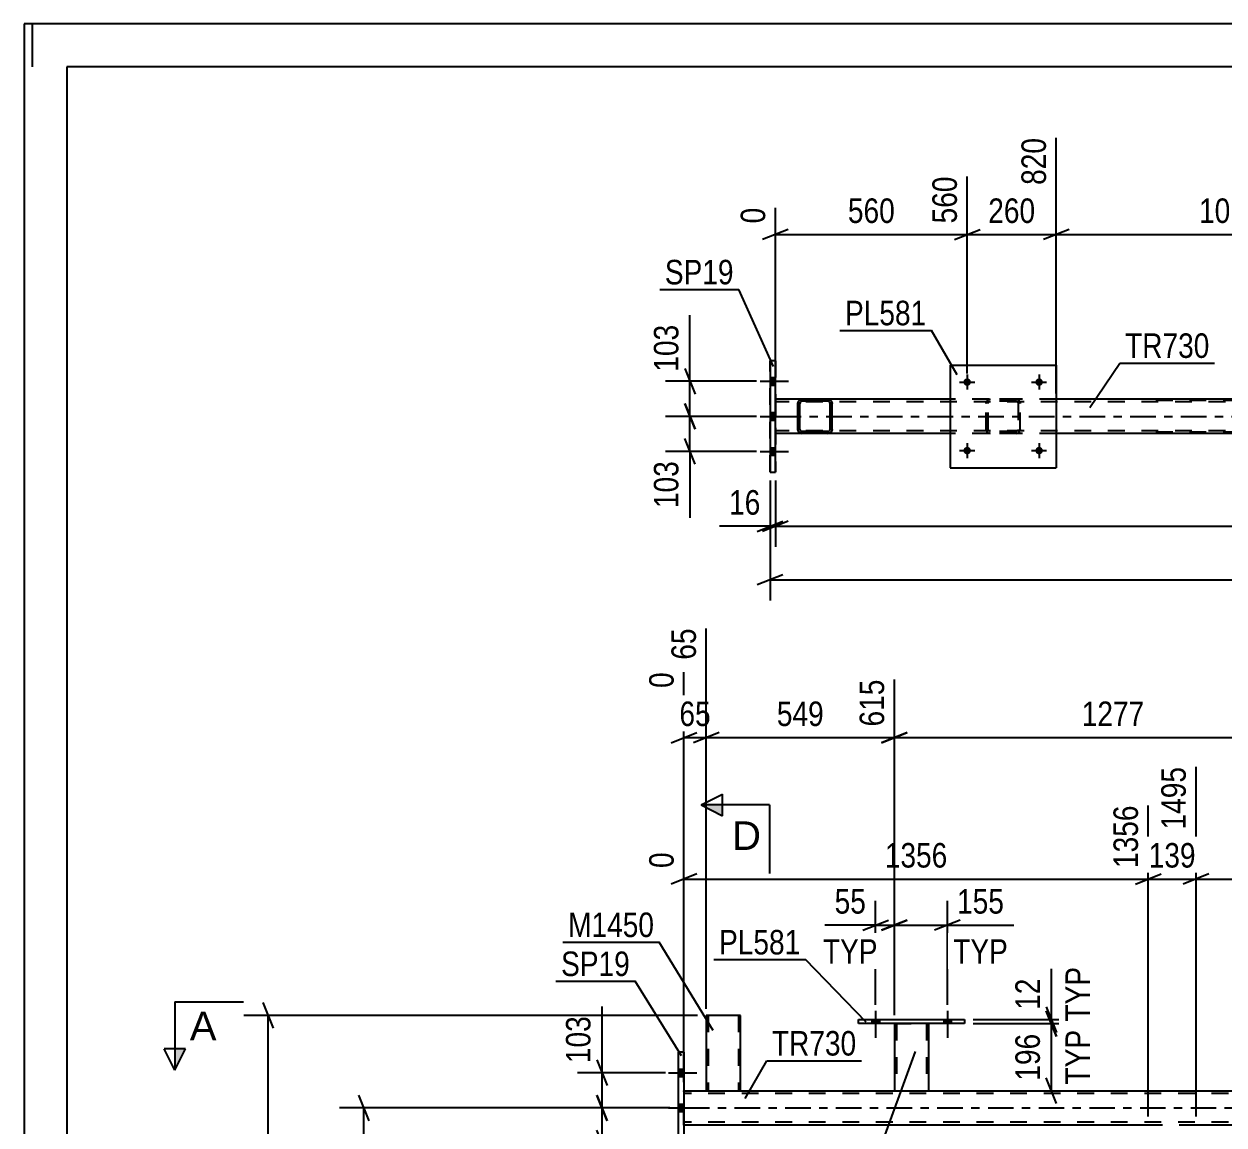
# Model space of a CAD drawing. Header units: millimetres. Extents: x 0 to 841, y 0 to 594.
# Drawn here: x 0 to 140.2, y 465.4 to 594 of the extents above; entities that cross this region are included whole.
import ezdxf

# ---------------------------------------------------------------- set-up
doc = ezdxf.new("R2010")
doc.units = ezdxf.units.MM
doc.linetypes.add('DXK_LINE_DOT2', pattern=[3.9198, 1.9599, -1.9599])
doc.linetypes.add('DXK_LINE_DOT3', pattern=[5.9187, 2.979, -0.9799, 0.9799, -0.9799])
doc.styles.add('Arial', font='ARIAL.TTF', dxfattribs={"height": 0.2})
doc.styles.add('Arial Narrow', font='ARIALN.TTF', dxfattribs={"height": 0.2})

# ---------------------------------------------------------------- blocks, each defined once
blk = doc.blocks.new('Unknown-318884897-1133')
at = {"color": 5, "linetype": 'Continuous'}
for p, q in [((841, 594), (0, 594)), ((0, 594), (0, 0)), ((1, 589), (1, 594)), ((836, 589), (5, 589)), ((5, 589), (5, 5))]:
    blk.add_line(p, q, dxfattribs=at)
blk = doc.blocks.new('Part-318884897-2906 - 2837')
at = {"color": 7, "linetype": 'DXK_LINE_DOT2'}
for p, q in [((112.36, 549.69), (112.4, 549.87)), ((112.4, 549.87), (112.36, 549.69)), ((112.36, 546.65), (112.36, 549.69)), ((112.6, 549.69), (112.62, 549.78)), ((112.6, 546.65), (112.6, 549.69)), ((112.62, 549.78), (112.67, 549.86)), ((112.66, 550.13), (112.84, 550.17)), ((112.84, 550.17), (112.66, 550.13)), ((112.67, 549.86), (112.75, 549.91)), ((112.75, 549.91), (112.84, 549.93)), ((115.88, 550.17), (112.84, 550.17)), ((115.88, 549.93), (112.84, 549.93)), ((115.88, 550.17), (116.06, 550.13)), ((116.06, 550.13), (115.88, 550.17)), ((115.88, 549.93), (115.97, 549.91)), ((115.97, 549.91), (116.05, 549.86)), ((116.05, 549.86), (116.1, 549.78)), ((116.1, 549.78), (116.12, 549.69)), ((116.12, 549.69), (116.12, 546.65)), ((116.32, 549.87), (116.36, 549.69)), ((116.36, 549.69), (116.32, 549.87)), ((116.36, 546.65), (116.36, 549.69)), ((112.4, 546.46), (112.36, 546.65)), ((112.36, 546.65), (112.4, 546.46)), ((112.62, 546.55), (112.6, 546.65)), ((116.12, 546.65), (116.1, 546.55)), ((116.36, 546.65), (116.32, 546.46)), ((116.32, 546.46), (116.36, 546.65)), ((112.67, 546.48), (112.62, 546.55)), ((112.84, 546.17), (112.66, 546.2)), ((112.66, 546.2), (112.84, 546.17)), ((112.75, 546.42), (112.67, 546.48)), ((112.84, 546.41), (112.75, 546.42)), ((115.88, 546.41), (112.84, 546.41)), ((115.88, 546.17), (112.84, 546.17)), ((115.97, 546.42), (115.88, 546.41)), ((116.06, 546.2), (115.88, 546.17)), ((115.88, 546.17), (116.06, 546.2)), ((116.05, 546.48), (115.97, 546.42)), ((116.1, 546.55), (116.05, 546.48))]:
    blk.add_line(p, q, dxfattribs=at)
at = {"color": 7, "linetype": 'DXK_LINE_DOT3'}
blk.add_line((114.36, 548.17), (114.36, 548.17), dxfattribs=at)
at = {"color": 7, "linetype": 'DXK_LINE_DOT2'}
for centre, start, end in [((112.84, 549.69), 112.5, 157.5), ((112.84, 549.69), 112.5, 157.5), ((115.88, 549.69), 22.5, 67.5), ((115.88, 549.69), 22.5, 67.5), ((112.84, 546.65), 202.5, 247.5), ((112.84, 546.65), 202.5, 247.5), ((115.88, 546.65), 292.5, 337.5), ((115.88, 546.65), 292.5, 337.5)]:
    blk.add_arc(centre, 0.48, start, end, dxfattribs=at)
blk = doc.blocks.new('Part-318884897-2911 - 2837')
at = {"color": 2, "linetype": 'Continuous'}
for p, q in [((108.16, 554.17), (108.16, 542.17)), ((108.16, 554.17), (120.56, 554.17)), ((120.56, 554.17), (120.56, 542.17)), ((108.16, 542.17), (120.56, 542.17))]:
    blk.add_line(p, q, dxfattribs=at)
blk = doc.blocks.new('Part-318884897-2912 - 2837')
at = {"color": 2, "linetype": 'Continuous'}
for p, q in [((90.42, 549.87), (90.38, 549.69)), ((90.38, 546.65), (90.38, 549.69)), ((90.64, 549.78), (90.62, 549.69)), ((90.62, 546.65), (90.62, 549.69)), ((90.69, 549.86), (90.64, 549.78)), ((90.86, 550.17), (90.68, 550.13)), ((90.77, 549.91), (90.69, 549.86)), ((90.86, 549.93), (90.77, 549.91)), ((93.9, 550.17), (90.86, 550.17)), ((93.9, 549.93), (90.86, 549.93)), ((94.09, 550.13), (93.9, 550.17)), ((93.99, 549.91), (93.9, 549.93)), ((94.07, 549.86), (93.99, 549.91)), ((94.12, 549.78), (94.07, 549.86)), ((94.14, 549.69), (94.12, 549.78)), ((94.14, 546.65), (94.14, 549.69)), ((94.38, 549.69), (94.35, 549.87)), ((94.38, 546.65), (94.38, 549.69)), ((90.38, 546.65), (90.42, 546.46)), ((90.62, 546.65), (90.64, 546.55)), ((94.12, 546.55), (94.14, 546.65)), ((94.35, 546.46), (94.38, 546.65)), ((90.64, 546.55), (90.69, 546.48)), ((90.68, 546.2), (90.86, 546.17)), ((90.69, 546.48), (90.77, 546.42)), ((90.77, 546.42), (90.86, 546.41)), ((93.9, 546.41), (90.86, 546.41)), ((93.9, 546.17), (90.86, 546.17)), ((93.9, 546.41), (93.99, 546.42)), ((93.9, 546.17), (94.09, 546.2)), ((93.99, 546.42), (94.07, 546.48)), ((94.07, 546.48), (94.12, 546.55))]:
    blk.add_line(p, q, dxfattribs=at)
at = {"color": 7, "linetype": 'DXK_LINE_DOT2'}
for p, q in [((90.38, 549.69), (90.42, 549.87)), ((90.68, 550.13), (90.86, 550.17)), ((93.9, 550.17), (94.09, 550.13)), ((94.35, 549.87), (94.38, 549.69)), ((90.42, 546.46), (90.38, 546.65)), ((94.38, 546.65), (94.35, 546.46)), ((90.86, 546.17), (90.68, 546.2)), ((94.09, 546.2), (93.9, 546.17))]:
    blk.add_line(p, q, dxfattribs=at)
at = {"color": 2, "linetype": 'Continuous'}
for centre, start, end in [((90.86, 549.69), 112.5, 157.5), ((93.9, 549.69), 22.5, 67.5), ((90.86, 546.65), 202.5, 247.5), ((93.9, 546.65), 292.5, 337.5)]:
    blk.add_arc(centre, 0.48, start, end, dxfattribs=at)
at = {"color": 7, "linetype": 'DXK_LINE_DOT2'}
for centre, start, end in [((90.86, 549.69), 112.5, 157.5), ((93.9, 549.69), 22.5, 67.5), ((90.86, 546.65), 202.5, 247.5), ((93.9, 546.65), 292.5, 337.5)]:
    blk.add_arc(centre, 0.48, start, end, dxfattribs=at)
blk = doc.blocks.new('Bolt-318884897-2887 - 2837')
at = {"linetype": 'Continuous'}
for points in [[(110.6, 544.17, -1), (109.72, 544.17, -1)], [(119, 544.17, -1), (118.12, 544.17, -1)]]:
    blk.add_hatch(color=1, dxfattribs=at).paths.add_polyline_path(points)
at = {"color": 1, "linetype": 'Continuous'}
for p, q in [((109.28, 544.17), (111.04, 544.17)), ((110.16, 545.05), (110.16, 543.29)), ((117.68, 544.17), (119.44, 544.17)), ((118.56, 545.05), (118.56, 543.29))]:
    blk.add_line(p, q, dxfattribs=at)
blk = doc.blocks.new('Bolt-318884897-2888 - 2837')
at = {"linetype": 'Continuous'}
for points in [[(110.6, 552.17, -1), (109.72, 552.17, -1)], [(119, 552.17, -1), (118.12, 552.17, -1)]]:
    blk.add_hatch(color=1, dxfattribs=at).paths.add_polyline_path(points)
at = {"color": 1, "linetype": 'Continuous'}
for p, q in [((110.16, 553.05), (110.16, 551.29)), ((118.56, 553.05), (118.56, 551.29)), ((109.28, 552.17), (111.04, 552.17)), ((117.68, 552.17), (119.44, 552.17))]:
    blk.add_line(p, q, dxfattribs=at)
blk = doc.blocks.new('Part-318884897-2975 - 2837')
at = {"color": 7, "linetype": 'DXK_LINE_DOT2'}
for p, q in [((145.93, 550.17), (130.6, 550.17)), ((145.93, 550.01), (130.6, 550.01)), ((142.04, 549.97), (142.01, 549.85)), ((142.01, 549.85), (142.01, 546.49)), ((142.18, 549.85), (142.19, 549.91)), ((142.18, 549.85), (142.18, 546.49)), ((142.19, 549.91), (142.23, 549.96)), ((142.35, 550.17), (142.22, 550.14)), ((142.23, 549.96), (142.29, 549.99)), ((142.29, 549.99), (142.35, 550.01)), ((146.06, 550.14), (145.93, 550.17)), ((145.93, 550.01), (145.99, 549.99)), ((145.99, 549.99), (146.02, 549.98)), ((146.02, 549.98), (146.05, 549.96)), ((146.05, 549.96), (146.08, 549.91)), ((146.08, 549.91), (146.1, 549.85)), ((146.1, 549.85), (146.1, 546.49)), ((146.27, 549.85), (146.24, 549.97)), ((146.27, 549.85), (146.27, 546.49)), ((145.93, 546.33), (130.6, 546.33)), ((145.93, 546.17), (130.6, 546.17)), ((142.01, 546.49), (142.04, 546.36)), ((142.19, 546.43), (142.18, 546.49)), ((142.23, 546.37), (142.19, 546.43)), ((142.22, 546.19), (142.35, 546.17)), ((142.23, 546.37), (142.26, 546.35)), ((142.26, 546.35), (142.29, 546.34)), ((142.29, 546.34), (142.35, 546.33)), ((145.99, 546.34), (145.93, 546.33)), ((145.93, 546.17), (146.06, 546.19)), ((146.05, 546.37), (145.99, 546.34)), ((146.08, 546.43), (146.05, 546.37)), ((146.1, 546.49), (146.08, 546.43)), ((146.24, 546.36), (146.27, 546.49))]:
    blk.add_line(p, q, dxfattribs=at)
for centre, start, end in [((142.34, 549.83), 110.7583, 155.68), ((145.94, 549.83), 24.32, 69.2417), ((142.34, 546.5), 204.32, 249.2417), ((145.94, 546.5), 290.7583, 335.68)]:
    blk.add_arc(centre, 0.331, start, end, dxfattribs=at)
blk = doc.blocks.new('Part-318884897-2980 - 2837')
at = {"color": 2, "linetype": 'Continuous'}
for p, q in [((87.77, 554.67), (87.13, 554.67)), ((87.13, 554.67), (87.13, 541.67)), ((87.77, 541.67), (87.77, 554.67)), ((87.13, 541.67), (87.77, 541.67))]:
    blk.add_line(p, q, dxfattribs=at)
at = {"color": 7, "linetype": 'DXK_LINE_DOT2'}
for p, q in [((87.13, 541.67), (87.13, 554.67)), ((87.77, 554.67), (87.77, 541.67))]:
    blk.add_line(p, q, dxfattribs=at)
blk = doc.blocks.new('Part-318884897-3047 - 2837')
at = {"color": 2, "linetype": 'Continuous'}
for p, q in [((108.16, 550.17), (87.78, 550.17)), ((159.24, 550.17), (120.56, 550.17)), ((90.86, 546.17), (87.78, 546.17)), ((108.16, 546.17), (93.91, 546.17)), ((159.24, 546.17), (120.56, 546.17))]:
    blk.add_line(p, q, dxfattribs=at)
at = {"color": 7, "linetype": 'DXK_LINE_DOT2'}
for p, q in [((87.78, 550.17), (87.78, 550.17)), ((87.78, 550.17), (87.78, 546.17)), ((87.78, 546.17), (87.78, 550.17)), ((751.81, 549.85), (87.78, 549.85)), ((120.56, 550.17), (108.16, 550.17)), ((751.81, 546.49), (87.78, 546.49)), ((87.78, 546.17), (87.78, 546.17)), ((93.91, 546.17), (90.86, 546.17)), ((120.56, 546.17), (108.16, 546.17))]:
    blk.add_line(p, q, dxfattribs=at)
at = {"color": 7, "linetype": 'DXK_LINE_DOT3'}
blk.add_line((87.78, 548.17), (751.81, 548.17), dxfattribs=at)
blk = doc.blocks.new('Bolt-318884897-3048 - 2837')
at = {"linetype": 'Continuous'}
for points in [[(87.77, 551.83), (87.77, 552.71), (87.13, 552.71), (87.13, 551.83)], [(87.77, 551.83), (87.77, 552.71), (87.13, 552.71), (87.13, 551.83)], [(87.77, 551.83), (87.77, 552.71), (87.13, 552.71), (87.13, 551.83)], [(87.77, 547.73), (87.77, 548.61), (87.13, 548.61), (87.13, 547.73)], [(87.77, 547.73), (87.77, 548.61), (87.13, 548.61), (87.13, 547.73)], [(87.77, 543.63), (87.77, 544.51), (87.13, 544.51), (87.13, 543.63)], [(87.77, 543.63), (87.77, 544.51), (87.13, 544.51), (87.13, 543.63)], [(87.77, 543.63), (87.77, 544.51), (87.13, 544.51), (87.13, 543.63)]]:
    blk.add_hatch(color=1, dxfattribs=at).paths.add_polyline_path(points)
at = {"color": 1, "linetype": 'Continuous'}
for p, q in [((85.97, 552.27), (89.29, 552.27)), ((85.97, 552.27), (89.29, 552.27)), ((85.97, 552.27), (89.29, 552.27)), ((87.13, 552.71), (87.77, 552.71)), ((87.13, 552.71), (87.77, 552.71)), ((87.13, 552.71), (87.77, 552.71)), ((87.13, 551.83), (87.77, 551.83)), ((87.13, 551.83), (87.77, 551.83)), ((87.13, 551.83), (87.77, 551.83)), ((85.97, 548.17), (89.29, 548.17)), ((85.97, 548.17), (89.29, 548.17)), ((87.13, 548.61), (87.77, 548.61)), ((87.13, 548.61), (87.77, 548.61)), ((87.13, 547.73), (87.77, 547.73)), ((87.13, 547.73), (87.77, 547.73)), ((85.97, 544.07), (89.29, 544.07)), ((85.97, 544.07), (89.29, 544.07)), ((85.97, 544.07), (89.29, 544.07)), ((87.13, 544.51), (87.77, 544.51)), ((87.13, 544.51), (87.77, 544.51)), ((87.13, 544.51), (87.77, 544.51)), ((87.13, 543.63), (87.77, 543.63)), ((87.13, 543.63), (87.77, 543.63)), ((87.13, 543.63), (87.77, 543.63))]:
    blk.add_line(p, q, dxfattribs=at)
blk = doc.blocks.new('Part-318884897-3886 - 3819')
at = {"color": 2, "linetype": 'Continuous'}
for p, q in [((77.08, 469.4), (783.51, 469.4)), ((131.31, 465.4), (77.08, 465.4)), ((216.45, 465.4), (136.89, 465.4))]:
    blk.add_line(p, q, dxfattribs=at)
at = {"color": 7, "linetype": 'DXK_LINE_DOT2'}
for p, q in [((77.08, 465.4), (77.08, 469.4)), ((783.51, 469.08), (77.08, 469.08)), ((783.51, 465.72), (77.08, 465.72)), ((136.89, 465.4), (131.31, 465.4))]:
    blk.add_line(p, q, dxfattribs=at)
at = {"color": 7, "linetype": 'DXK_LINE_DOT3'}
blk.add_line((77.08, 467.4), (783.51, 467.4), dxfattribs=at)
blk = doc.blocks.new('Part-318884897-4202 - 3819')
at = {"color": 2, "linetype": 'Continuous'}
for p, q in [((97.46, 477.72), (109.86, 477.72)), ((97.46, 477.24), (97.46, 477.72)), ((109.86, 477.24), (97.46, 477.24)), ((109.86, 477.72), (109.86, 477.24))]:
    blk.add_line(p, q, dxfattribs=at)
blk = doc.blocks.new('Part-318884897-4006 - 3819')
at = {"color": 2, "linetype": 'Continuous'}
for p, q in [((77.08, 473.9), (76.44, 473.9)), ((76.44, 460.9), (76.44, 473.9)), ((77.08, 473.9), (77.08, 460.9)), ((77.08, 460.9), (76.44, 460.9))]:
    blk.add_line(p, q, dxfattribs=at)
blk = doc.blocks.new('Bolt-318884897-4080 - 3819')
at = {"linetype": 'Continuous'}
for points in [[(99.02, 477.24), (99.9, 477.24), (99.9, 477.72), (99.02, 477.72)], [(107.42, 477.24), (108.3, 477.24), (108.3, 477.72), (107.42, 477.72)]]:
    blk.add_hatch(color=1, dxfattribs=at).paths.add_polyline_path(points)
at = {"color": 1, "linetype": 'Continuous'}
for p, q in [((99.46, 478.72), (99.46, 475.6)), ((107.86, 478.72), (107.86, 475.6)), ((99.02, 477.72), (99.02, 477.24)), ((99.9, 477.72), (99.9, 477.24)), ((107.42, 477.72), (107.42, 477.24)), ((108.3, 477.72), (108.3, 477.24))]:
    blk.add_line(p, q, dxfattribs=at)
blk = doc.blocks.new('Bolt-318884897-4081 - 3819')
at = {"linetype": 'Continuous'}
for points in [[(99.02, 477.24), (99.9, 477.24), (99.9, 477.72), (99.02, 477.72)], [(107.42, 477.24), (108.3, 477.24), (108.3, 477.72), (107.42, 477.72)]]:
    blk.add_hatch(color=1, dxfattribs=at).paths.add_polyline_path(points)
at = {"color": 1, "linetype": 'Continuous'}
for p, q in [((99.46, 478.72), (99.46, 475.6)), ((107.86, 478.72), (107.86, 475.6)), ((99.02, 477.72), (99.02, 477.24)), ((99.9, 477.72), (99.9, 477.24)), ((107.42, 477.72), (107.42, 477.24)), ((108.3, 477.72), (108.3, 477.24))]:
    blk.add_line(p, q, dxfattribs=at)
blk = doc.blocks.new('Part-318884897-4091 - 3819')
at = {"color": 2, "linetype": 'Continuous'}
for p, q in [((83.68, 478.2), (79.68, 478.2)), ((79.68, 478.2), (79.68, 469.4)), ((83.68, 469.4), (83.68, 478.2)), ((79.68, 469.4), (83.68, 469.4))]:
    blk.add_line(p, q, dxfattribs=at)
at = {"color": 7, "linetype": 'DXK_LINE_DOT2'}
for p, q in [((79.92, 478.2), (79.92, 469.4)), ((83.37, 478.2), (83.39, 478.2)), ((83.39, 478.2), (83.43, 478.2)), ((83.43, 478.2), (83.44, 478.2)), ((83.44, 478.2), (83.44, 469.4)), ((83.43, 469.4), (83.39, 469.4)), ((83.43, 469.4), (83.39, 469.4)), ((83.44, 469.4), (83.43, 469.4)), ((83.43, 469.4), (83.44, 469.4))]:
    blk.add_line(p, q, dxfattribs=at)
blk = doc.blocks.new('Bolt-318884897-4148 - 3819')
at = {"linetype": 'Continuous'}
for points in [[(77.08, 471.06), (77.08, 471.94), (76.44, 471.94), (76.44, 471.06)], [(77.08, 471.06), (77.08, 471.94), (76.44, 471.94), (76.44, 471.06)], [(77.08, 471.06), (77.08, 471.94), (76.44, 471.94), (76.44, 471.06)], [(77.08, 466.96), (77.08, 467.84), (76.44, 467.84), (76.44, 466.96)], [(77.08, 466.96), (77.08, 467.84), (76.44, 467.84), (76.44, 466.96)], [(77.08, 462.86), (77.08, 463.74), (76.44, 463.74), (76.44, 462.86)], [(77.08, 462.86), (77.08, 463.74), (76.44, 463.74), (76.44, 462.86)], [(77.08, 462.86), (77.08, 463.74), (76.44, 463.74), (76.44, 462.86)]]:
    blk.add_hatch(color=1, dxfattribs=at).paths.add_polyline_path(points)
at = {"color": 1, "linetype": 'Continuous'}
for p, q in [((75.28, 471.5), (78.6, 471.5)), ((75.28, 471.5), (78.6, 471.5)), ((75.28, 471.5), (78.6, 471.5)), ((76.44, 471.94), (77.08, 471.94)), ((76.44, 471.94), (77.08, 471.94)), ((76.44, 471.94), (77.08, 471.94)), ((76.44, 471.06), (77.08, 471.06)), ((76.44, 471.06), (77.08, 471.06)), ((76.44, 471.06), (77.08, 471.06)), ((75.28, 467.4), (78.6, 467.4)), ((75.28, 467.4), (78.6, 467.4)), ((76.44, 467.84), (77.08, 467.84)), ((76.44, 467.84), (77.08, 467.84)), ((76.44, 466.96), (77.08, 466.96)), ((76.44, 466.96), (77.08, 466.96)), ((75.28, 463.3), (78.6, 463.3)), ((75.28, 463.3), (78.6, 463.3)), ((75.28, 463.3), (78.6, 463.3)), ((76.44, 463.74), (77.08, 463.74)), ((76.44, 463.74), (77.08, 463.74)), ((76.44, 463.74), (77.08, 463.74)), ((76.44, 462.86), (77.08, 462.86)), ((76.44, 462.86), (77.08, 462.86)), ((76.44, 462.86), (77.08, 462.86))]:
    blk.add_line(p, q, dxfattribs=at)
blk = doc.blocks.new('Part-318884897-4227 - 3819')
at = {"color": 2, "linetype": 'Continuous'}
for p, q in [((101.66, 477.24), (101.66, 469.4)), ((105.66, 477.24), (105.66, 469.4)), ((101.66, 469.4), (105.66, 469.4))]:
    blk.add_line(p, q, dxfattribs=at)
at = {"color": 7, "linetype": 'DXK_LINE_DOT2'}
for p, q in [((101.66, 477.24), (105.66, 477.24)), ((101.66, 477.24), (101.66, 477.24)), ((101.66, 477.24), (101.66, 477.24)), ((101.9, 477.24), (101.9, 469.4)), ((105.42, 477.24), (105.42, 469.4)), ((105.66, 477.24), (105.66, 477.24)), ((105.66, 477.24), (105.66, 477.24)), ((105.36, 469.4), (105.4, 469.4)), ((105.36, 469.4), (105.4, 469.4)), ((105.4, 469.4), (105.42, 469.4)), ((105.4, 469.4), (105.42, 469.4))]:
    blk.add_line(p, q, dxfattribs=at)
blk = doc.blocks.new('StraightDimension-318884897-3080 - 2837')
at = {"color": 7, "linetype": 'Continuous'}
for p, q in [((87.13, 540.67), (87.13, 526.68)), ((88.63, 529.68), (85.63, 528.48)), ((87.13, 529.08), (794.37, 529.08))]:
    blk.add_line(p, q, dxfattribs=at)
blk = doc.blocks.new('StraightDimension-318884897-3418 - 2837')
at = {"color": 7, "linetype": 'Continuous'}
for p, q in [((110.16, 553.17), (110.16, 576.2)), ((87.77, 551.78), (87.77, 572.54)), ((89.27, 570.01), (86.27, 568.81)), ((87.77, 569.41), (110.16, 569.41)), ((108.66, 568.81), (111.66, 570.01))]:
    blk.add_line(p, q, dxfattribs=at)
at = {"color": 0}
blk.add_wipeout([(102.31, 570.16), (102.31, 574.36), (95.63, 574.36), (95.63, 570.16)], dxfattribs=at)
at = {"color": 3, "style": 'Arial Narrow'}
blk.add_text('560', height=2.863, dxfattribs=at).set_placement((96.23, 570.76))
at = {"color": 0, "linetype": 'Continuous'}
for points in [[(109.56, 576.8), (105.36, 576.8), (105.36, 570.11), (109.56, 570.11)], [(87.17, 573.14), (82.97, 573.14), (82.97, 570.11), (87.17, 570.11)]]:
    blk.add_wipeout(points, dxfattribs=at)
at = {"color": 3, "linetype": 'Continuous', "style": 'Arial Narrow'}
for s, height, p in [('560', 2.863, (108.96, 570.71)), ('0', 2.86, (86.57, 570.71))]:
    blk.add_text(s, height=height, rotation=90.0002, dxfattribs=at).set_placement(p)
blk = doc.blocks.new('StraightDimension-318884897-3431 - 2837')
at = {"color": 7, "linetype": 'Continuous'}
for p, q in [((120.56, 550.85), (120.56, 580.7)), ((110.16, 553.17), (110.16, 576.2)), ((108.66, 568.81), (111.66, 570.01)), ((110.16, 569.41), (120.56, 569.41)), ((122.06, 570.01), (119.06, 568.81))]:
    blk.add_line(p, q, dxfattribs=at)
at = {"color": 0}
blk.add_wipeout([(118.7, 570.16), (118.7, 574.36), (112.02, 574.36), (112.02, 570.16)], dxfattribs=at)
at = {"color": 3, "style": 'Arial Narrow'}
blk.add_text('260', height=2.863, dxfattribs=at).set_placement((112.62, 570.76))
at = {"color": 0, "linetype": 'Continuous'}
blk.add_wipeout([(119.96, 581.3), (115.76, 581.3), (115.76, 574.61), (119.96, 574.61)], dxfattribs=at)
at = {"color": 3, "linetype": 'Continuous', "style": 'Arial Narrow'}
blk.add_text('820', height=2.863, rotation=90.0002, dxfattribs=at).set_placement((119.36, 575.21))
blk = doc.blocks.new('StraightDimension-318884897-3444 - 2837')
at = {"color": 7, "linetype": 'Continuous'}
for p, q in [((120.56, 550.85), (120.56, 580.7)), ((161.24, 553.17), (161.24, 578.02)), ((122.06, 570.01), (119.06, 568.81)), ((120.56, 569.41), (161.24, 569.41)), ((159.74, 568.81), (162.74, 570.01))]:
    blk.add_line(p, q, dxfattribs=at)
at = {"color": 0}
blk.add_wipeout([(145.16, 570.16), (145.16, 574.36), (136.64, 574.36), (136.64, 570.16)], dxfattribs=at)
at = {"color": 3, "style": 'Arial Narrow'}
blk.add_text('1017', height=2.863, dxfattribs=at).set_placement((137.24, 570.76))
at = {"color": 0, "linetype": 'Continuous'}
blk.add_wipeout([(160.64, 578.62), (156.44, 578.62), (156.44, 570.11), (160.64, 570.11)], dxfattribs=at)
at = {"color": 3, "linetype": 'Continuous', "style": 'Arial Narrow'}
blk.add_text('1837', height=2.863, rotation=90.0002, dxfattribs=at).set_placement((160.04, 570.71))
blk = doc.blocks.new('StraightDimension-318884897-3638 - 2837')
at = {"color": 7, "linetype": 'Continuous'}
for p, q in [((87.13, 540.67), (87.13, 532.94)), ((87.77, 540.67), (87.77, 532.94)), ((85.63, 534.74), (88.63, 535.94)), ((89.27, 535.94), (86.27, 534.74)), ((87.13, 535.34), (81.23, 535.34)), ((87.13, 535.34), (81.23, 535.34)), ((87.13, 535.34), (87.77, 535.34))]:
    blk.add_line(p, q, dxfattribs=at)
at = {"color": 0}
blk.add_wipeout([(86.61, 536.09), (86.61, 540.29), (81.75, 540.29), (81.75, 536.09)], dxfattribs=at)
at = {"color": 3, "style": 'Arial Narrow'}
blk.add_text('16', height=2.863, dxfattribs=at).set_placement((82.35, 536.69))
blk = doc.blocks.new('StraightDimension-318884897-3648 - 2837')
at = {"color": 7, "linetype": 'Continuous'}
for p, q in [((87.77, 540.67), (87.77, 532.94)), ((89.27, 535.94), (86.27, 534.74)), ((87.77, 535.34), (793.73, 535.34))]:
    blk.add_line(p, q, dxfattribs=at)
blk = doc.blocks.new('StraightDimension-318884897-3690 - 2837')
at = {"color": 7, "linetype": 'Continuous'}
for p, q in [((77.18, 549.67), (78.38, 546.67)), ((85.55, 548.17), (74.93, 548.17)), ((77.78, 544.07), (77.78, 548.17)), ((78.38, 542.57), (77.18, 545.57)), ((85.55, 544.07), (74.93, 544.07)), ((77.78, 544.07), (77.78, 536.33)), ((77.78, 544.07), (77.78, 536.33))]:
    blk.add_line(p, q, dxfattribs=at)
at = {"color": 0}
blk.add_wipeout([(77.03, 543.54), (72.83, 543.54), (72.83, 536.86), (77.03, 536.86)], dxfattribs=at)
at = {"color": 3, "style": 'Arial Narrow'}
blk.add_text('103', height=2.863, rotation=90.0002, dxfattribs=at).set_placement((76.43, 537.46))
blk = doc.blocks.new('StraightDimension-318884897-3703 - 2837')
at = {"color": 7, "linetype": 'Continuous'}
for p, q in [((77.78, 552.27), (77.78, 560)), ((77.78, 552.27), (77.78, 560)), ((77.18, 553.77), (78.38, 550.77)), ((85.55, 552.27), (74.93, 552.27)), ((77.78, 548.17), (77.78, 552.27)), ((78.38, 546.67), (77.18, 549.67)), ((85.55, 548.17), (74.93, 548.17))]:
    blk.add_line(p, q, dxfattribs=at)
at = {"color": 0}
blk.add_wipeout([(77.03, 559.48), (72.83, 559.48), (72.83, 552.79), (77.03, 552.79)], dxfattribs=at)
at = {"color": 3, "style": 'Arial Narrow'}
blk.add_text('103', height=2.863, rotation=90.0002, dxfattribs=at).set_placement((76.43, 553.39))
blk = doc.blocks.new('StraightDimension-318884897-5011 - 3819')
at = {"color": 7, "linetype": 'Continuous'}
for p, q in [((67.51, 471.5), (67.51, 479.23)), ((67.51, 471.5), (67.51, 479.23)), ((66.91, 473), (68.11, 470)), ((74.93, 471.5), (64.66, 471.5)), ((67.51, 467.4), (67.51, 471.5)), ((68.11, 465.9), (66.91, 468.9)), ((74.93, 467.4), (64.66, 467.4))]:
    blk.add_line(p, q, dxfattribs=at)
at = {"color": 0}
blk.add_wipeout([(66.76, 478.71), (62.56, 478.71), (62.56, 472.03), (66.76, 472.03)], dxfattribs=at)
at = {"color": 3, "style": 'Arial Narrow'}
blk.add_text('103', height=2.863, rotation=90.0002, dxfattribs=at).set_placement((66.16, 472.63))
blk = doc.blocks.new('StraightDimension-318884897-5021 - 3819')
at = {"color": 7, "linetype": 'Continuous'}
for p, q in [((66.91, 468.9), (68.11, 465.9)), ((74.93, 467.4), (64.66, 467.4)), ((67.51, 463.3), (67.51, 467.4)), ((68.11, 461.8), (66.91, 464.8)), ((74.93, 463.3), (64.66, 463.3)), ((67.51, 463.3), (67.51, 455.57)), ((67.51, 463.3), (67.51, 455.57))]:
    blk.add_line(p, q, dxfattribs=at)
at = {"color": 0}
blk.add_wipeout([(66.76, 462.78), (62.56, 462.78), (62.56, 456.09), (66.76, 456.09)], dxfattribs=at)
at = {"color": 3, "style": 'Arial Narrow'}
blk.add_text('103', height=2.863, rotation=90.0002, dxfattribs=at).set_placement((66.16, 456.69))
blk = doc.blocks.new('StraightDimension-318884897-5260 - 3819')
at = {"color": 7, "linetype": 'Continuous'}
for p, q in [((119.4, 478.74), (120.6, 475.74)), ((110.86, 477.24), (122.4, 477.24)), ((120, 469.4), (120, 477.24)), ((120.6, 467.9), (119.4, 470.9)), ((106.66, 469.4), (122.4, 469.4))]:
    blk.add_line(p, q, dxfattribs=at)
at = {"color": 0}
blk.add_wipeout([(119.25, 476.66), (115.05, 476.66), (115.05, 469.98), (119.25, 469.98)], dxfattribs=at)
at = {"color": 0, "linetype": 'Continuous'}
blk.add_wipeout([(125.1, 477.12), (120.9, 477.12), (120.9, 469.53), (125.1, 469.53)], dxfattribs=at)
at = {"color": 3, "style": 'Arial Narrow'}
blk.add_text('196', height=2.863, rotation=90.0002, dxfattribs=at).set_placement((118.65, 470.58))
at = {"color": 3, "linetype": 'Continuous', "style": 'Arial Narrow'}
blk.add_text('TYP', height=2.863, rotation=90.0002, dxfattribs=at).set_placement((124.5, 470.13))
blk = doc.blocks.new('StraightDimension-318884897-4586 - 3819')
at = {"color": 7, "linetype": 'Continuous'}
for p, q in [((136.89, 466.4), (136.89, 507.23)), ((216.45, 466.4), (216.45, 502.73)), ((138.39, 494.72), (135.39, 493.52)), ((136.89, 494.12), (216.45, 494.12)), ((214.95, 493.52), (217.95, 494.72))]:
    blk.add_line(p, q, dxfattribs=at)
at = {"color": 0}
blk.add_wipeout([(180.92, 494.87), (180.92, 499.07), (172.41, 499.07), (172.41, 494.87)], dxfattribs=at)
at = {"color": 3, "style": 'Arial Narrow'}
blk.add_text('1989', height=2.863, dxfattribs=at).set_placement((173.01, 495.47))
at = {"color": 0, "linetype": 'Continuous'}
blk.add_wipeout([(215.85, 503.33), (211.65, 503.33), (211.65, 494.82), (215.85, 494.82)], dxfattribs=at)
at = {"color": 3, "linetype": 'Continuous', "style": 'Arial Narrow'}
blk.add_text('3484', height=2.863, rotation=90.0002, dxfattribs=at).set_placement((215.25, 495.42))
blk = doc.blocks.new('StraightDimension-318884897-5252 - 3819')
at = {"color": 7, "linetype": 'Continuous'}
for p, q in [((99.46, 479.45), (99.46, 491.59)), ((101.66, 478.24), (101.66, 491.59)), ((97.96, 488.14), (100.96, 489.34)), ((103.16, 489.34), (100.16, 488.14)), ((99.46, 488.74), (93.55, 488.74)), ((99.46, 488.74), (93.55, 488.74)), ((99.46, 488.74), (101.66, 488.74))]:
    blk.add_line(p, q, dxfattribs=at)
at = {"color": 0}
blk.add_wipeout([(98.93, 489.49), (98.93, 493.69), (94.08, 493.69), (94.08, 489.49)], dxfattribs=at)
at = {"color": 0, "linetype": 'Continuous'}
blk.add_wipeout([(100.3, 483.64), (100.3, 487.84), (92.71, 487.84), (92.71, 483.64)], dxfattribs=at)
at = {"color": 3, "style": 'Arial Narrow'}
blk.add_text('55', height=2.863, dxfattribs=at).set_placement((94.68, 490.09))
at = {"color": 3, "linetype": 'Continuous', "style": 'Arial Narrow'}
blk.add_text('TYP', height=2.863, dxfattribs=at).set_placement((93.31, 484.24))
blk = doc.blocks.new('StraightDimension-318884897-4946 - 3819')
at = {"color": 7, "linetype": 'Continuous'}
for p, q in [((40.31, 465.9), (39.11, 468.9)), ((75.44, 467.4), (36.86, 467.4)), ((39.71, 341.54), (39.71, 467.4))]:
    blk.add_line(p, q, dxfattribs=at)
blk = doc.blocks.new('StraightDimension-318884897-5104 - 3819')
at = {"color": 7, "linetype": 'Continuous'}
for p, q in [((152.74, 478.24), (152.74, 519.26)), ((101.66, 478.24), (101.66, 517.43)), ((103.16, 511.25), (100.16, 510.05)), ((101.66, 510.65), (152.74, 510.65)), ((151.24, 510.05), (154.24, 511.25))]:
    blk.add_line(p, q, dxfattribs=at)
at = {"color": 0}
blk.add_wipeout([(131.46, 511.4), (131.46, 515.6), (122.94, 515.6), (122.94, 511.4)], dxfattribs=at)
at = {"color": 3, "style": 'Arial Narrow'}
blk.add_text('1277', height=2.863, dxfattribs=at).set_placement((123.54, 512))
at = {"color": 0, "linetype": 'Continuous'}
blk.add_wipeout([(152.14, 519.86), (147.94, 519.86), (147.94, 511.35), (152.14, 511.35)], dxfattribs=at)
at = {"color": 3, "linetype": 'Continuous', "style": 'Arial Narrow'}
blk.add_text('1892', height=2.863, rotation=90.0002, dxfattribs=at).set_placement((151.54, 511.95))
blk = doc.blocks.new('StraightDimension-318884897-5245 - 3819')
at = {"color": 7, "linetype": 'Continuous'}
for p, q in [((101.66, 478.24), (101.66, 491.59)), ((107.86, 479.42), (107.86, 491.59)), ((100.16, 488.14), (103.16, 489.34)), ((109.36, 489.34), (106.36, 488.14)), ((101.66, 488.74), (107.86, 488.74)), ((107.86, 488.74), (115.59, 488.74)), ((107.86, 488.74), (115.59, 488.74))]:
    blk.add_line(p, q, dxfattribs=at)
at = {"color": 0}
blk.add_wipeout([(115.07, 489.49), (115.07, 493.69), (108.38, 493.69), (108.38, 489.49)], dxfattribs=at)
at = {"color": 0, "linetype": 'Continuous'}
blk.add_wipeout([(115.52, 483.64), (115.52, 487.84), (107.93, 487.84), (107.93, 483.64)], dxfattribs=at)
at = {"color": 3, "style": 'Arial Narrow'}
blk.add_text('155', height=2.863, dxfattribs=at).set_placement((108.98, 490.09))
at = {"color": 3, "linetype": 'Continuous', "style": 'Arial Narrow'}
blk.add_text('TYP', height=2.863, dxfattribs=at).set_placement((108.53, 484.24))
blk = doc.blocks.new('StraightDimension-318884897-4333 - 3819')
at = {"color": 7, "linetype": 'Continuous'}
for p, q in [((131.31, 466.4), (131.31, 502.73)), ((77.08, 474.9), (77.08, 497.24)), ((78.58, 494.72), (75.58, 493.52)), ((77.08, 494.12), (131.31, 494.12)), ((129.81, 493.52), (132.81, 494.72))]:
    blk.add_line(p, q, dxfattribs=at)
at = {"color": 0}
blk.add_wipeout([(108.45, 494.87), (108.45, 499.07), (99.94, 499.07), (99.94, 494.87)], dxfattribs=at)
at = {"color": 3, "style": 'Arial Narrow'}
blk.add_text('1356', height=2.863, dxfattribs=at).set_placement((100.54, 495.47))
at = {"color": 0, "linetype": 'Continuous'}
for points in [[(130.71, 503.33), (126.51, 503.33), (126.51, 494.82), (130.71, 494.82)], [(76.48, 497.84), (72.28, 497.84), (72.28, 494.82), (76.48, 494.82)]]:
    blk.add_wipeout(points, dxfattribs=at)
at = {"color": 3, "linetype": 'Continuous', "style": 'Arial Narrow'}
for s, height, p in [('1356', 2.863, (130.11, 495.42)), ('0', 2.86, (75.88, 495.42))]:
    blk.add_text(s, height=height, rotation=90.0002, dxfattribs=at).set_placement(p)
blk = doc.blocks.new('StraightDimension-318884897-4605 - 3819')
at = {"color": 7, "linetype": 'Continuous'}
for p, q in [((136.89, 466.4), (136.89, 507.23)), ((131.31, 466.4), (131.31, 502.73)), ((129.81, 493.52), (132.81, 494.72)), ((131.31, 494.12), (136.89, 494.12)), ((138.39, 494.72), (135.39, 493.52))]:
    blk.add_line(p, q, dxfattribs=at)
at = {"color": 0}
blk.add_wipeout([(137.44, 494.87), (137.44, 499.07), (130.76, 499.07), (130.76, 494.87)], dxfattribs=at)
at = {"color": 3, "style": 'Arial Narrow'}
blk.add_text('139', height=2.863, dxfattribs=at).set_placement((131.36, 495.47))
at = {"color": 0, "linetype": 'Continuous'}
blk.add_wipeout([(136.29, 507.83), (132.09, 507.83), (132.09, 499.32), (136.29, 499.32)], dxfattribs=at)
at = {"color": 3, "linetype": 'Continuous', "style": 'Arial Narrow'}
blk.add_text('1495', height=2.863, rotation=90.0002, dxfattribs=at).set_placement((135.69, 499.92))
blk = doc.blocks.new('StraightDimension-318884897-5070 - 3819')
at = {"color": 7, "linetype": 'Continuous'}
for p, q in [((29.13, 476.7), (27.93, 479.7)), ((78.68, 478.2), (25.68, 478.2)), ((28.53, 333.8), (28.53, 478.2))]:
    blk.add_line(p, q, dxfattribs=at)
blk = doc.blocks.new('StraightDimension-318884897-5084 - 3819')
at = {"color": 7, "linetype": 'Continuous'}
for p, q in [((79.68, 478.95), (79.68, 523.4)), ((77.08, 470.4), (77.08, 518.28)), ((75.58, 510.05), (78.58, 511.25)), ((77.08, 510.65), (79.68, 510.65)), ((81.18, 511.25), (78.18, 510.05))]:
    blk.add_line(p, q, dxfattribs=at)
at = {"color": 0, "linetype": 'Continuous'}
blk.add_wipeout([(79.08, 524), (74.88, 524), (74.88, 519.15), (79.08, 519.15)], dxfattribs=at)
at = {"color": 0}
blk.add_wipeout([(80.81, 511.4), (80.81, 515.6), (75.95, 515.6), (75.95, 511.4)], dxfattribs=at)
at = {"color": 3, "linetype": 'Continuous', "style": 'Arial Narrow'}
blk.add_text('65', height=2.863, rotation=90.0002, dxfattribs=at).set_placement((78.48, 519.75))
at = {"color": 3, "style": 'Arial Narrow'}
blk.add_text('65', height=2.863, dxfattribs=at).set_placement((76.55, 512))
at = {"color": 0, "linetype": 'Continuous'}
blk.add_wipeout([(76.48, 518.88), (72.28, 518.88), (72.28, 515.85), (76.48, 515.85)], dxfattribs=at)
at = {"color": 3, "linetype": 'Continuous', "style": 'Arial Narrow'}
blk.add_text('0', height=2.86, rotation=90.0002, dxfattribs=at).set_placement((75.88, 516.45))
blk = doc.blocks.new('StraightDimension-318884897-5094 - 3819')
at = {"color": 7, "linetype": 'Continuous'}
for p, q in [((79.68, 478.95), (79.68, 523.4)), ((101.66, 478.24), (101.66, 517.43)), ((81.18, 511.25), (78.18, 510.05)), ((79.68, 510.65), (101.66, 510.65)), ((100.16, 510.05), (103.16, 511.25))]:
    blk.add_line(p, q, dxfattribs=at)
at = {"color": 0}
blk.add_wipeout([(94.01, 511.4), (94.01, 515.6), (87.33, 515.6), (87.33, 511.4)], dxfattribs=at)
at = {"color": 3, "style": 'Arial Narrow'}
blk.add_text('549', height=2.863, dxfattribs=at).set_placement((87.93, 512))
at = {"color": 0, "linetype": 'Continuous'}
blk.add_wipeout([(101.06, 518.03), (96.86, 518.03), (96.86, 511.35), (101.06, 511.35)], dxfattribs=at)
at = {"color": 3, "linetype": 'Continuous', "style": 'Arial Narrow'}
blk.add_text('615', height=2.863, rotation=90.0002, dxfattribs=at).set_placement((100.46, 511.95))
blk = doc.blocks.new('StraightDimension-318884897-5270 - 3819')
at = {"color": 7, "linetype": 'Continuous'}
for p, q in [((120, 477.72), (120, 483.63)), ((120, 477.72), (120, 483.63)), ((119.4, 479.22), (120.6, 476.22)), ((120.6, 475.74), (119.4, 478.74)), ((110.86, 477.72), (122.4, 477.72)), ((110.86, 477.24), (122.4, 477.24)), ((120, 477.24), (120, 477.72))]:
    blk.add_line(p, q, dxfattribs=at)
at = {"color": 0, "linetype": 'Continuous'}
blk.add_wipeout([(125.1, 484.47), (120.9, 484.47), (120.9, 476.88), (125.1, 476.88)], dxfattribs=at)
at = {"color": 0}
blk.add_wipeout([(119.25, 483.1), (115.05, 483.1), (115.05, 478.25), (119.25, 478.25)], dxfattribs=at)
at = {"color": 3, "linetype": 'Continuous', "style": 'Arial Narrow'}
blk.add_text('TYP', height=2.863, rotation=90.0002, dxfattribs=at).set_placement((124.5, 477.48))
at = {"color": 3, "style": 'Arial Narrow'}
blk.add_text('12', height=2.863, rotation=90.0002, dxfattribs=at).set_placement((118.65, 478.85))
blk = doc.blocks.new('Mark-318884897-2907 - 2837')
at = {"color": 0}
blk.add_wipeout([(105.39, 558.81), (105.39, 561.81), (95.89, 561.81), (95.89, 558.81)], dxfattribs=at)
blk.add_wipeout([(105.39, 558.81), (105.39, 561.81), (95.89, 561.81), (95.89, 558.81)], dxfattribs=at)
at = {"color": 30, "linetype": 'Continuous'}
for p in [(95.29, 558.21), (108.99, 553.02)]:
    blk.add_line(p, (105.99, 558.21), dxfattribs=at)
at = {"color": 3, "style": 'Arial Narrow'}
blk.add_text('PL581', height=2.863, dxfattribs=at).set_placement((95.89, 558.81))
blk = doc.blocks.new('Mark-318884897-2976 - 2837')
at = {"color": 0}
blk.add_wipeout([(82.89, 563.59), (82.89, 566.59), (74.85, 566.59), (74.85, 563.59)], dxfattribs=at)
blk.add_wipeout([(82.89, 563.59), (82.89, 566.59), (74.85, 566.59), (74.85, 563.59)], dxfattribs=at)
at = {"color": 30, "linetype": 'Continuous'}
for p in [(74.25, 562.99), (87.53, 553.99)]:
    blk.add_line(p, (83.49, 562.99), dxfattribs=at)
at = {"color": 3, "style": 'Arial Narrow'}
blk.add_text('SP19', height=2.863, dxfattribs=at).set_placement((74.85, 563.59))
blk = doc.blocks.new('Mark-318884897-3043 - 2837')
at = {"color": 0}
blk.add_wipeout([(138.46, 555), (138.46, 558), (128.6, 558), (128.6, 555)], dxfattribs=at)
blk.add_wipeout([(138.46, 555), (138.46, 558), (128.6, 558), (128.6, 555)], dxfattribs=at)
at = {"color": 30, "linetype": 'Continuous'}
for p, q in [((124.48, 549.19), (128, 554.4)), ((128, 554.4), (139.06, 554.4))]:
    blk.add_line(p, q, dxfattribs=at)
at = {"color": 3, "style": 'Arial Narrow'}
blk.add_text('TR730', height=2.863, dxfattribs=at).set_placement((128.6, 555))
blk = doc.blocks.new('Mark-318884897-3882 - 3819')
at = {"color": 0}
blk.add_wipeout([(97.22, 473.51), (97.22, 476.51), (87.35, 476.51), (87.35, 473.51)], dxfattribs=at)
blk.add_wipeout([(97.22, 473.51), (97.22, 476.51), (87.35, 476.51), (87.35, 473.51)], dxfattribs=at)
at = {"color": 30, "linetype": 'Continuous'}
for p, q in [((84.23, 468.48), (86.75, 472.91)), ((86.75, 472.91), (97.82, 472.91))]:
    blk.add_line(p, q, dxfattribs=at)
at = {"color": 3, "style": 'Arial Narrow'}
blk.add_text('TR730', height=2.863, dxfattribs=at).set_placement((87.35, 473.51))
blk = doc.blocks.new('Mark-318884897-4198 - 3819')
at = {"color": 0}
blk.add_wipeout([(90.69, 485.32), (90.69, 488.32), (81.18, 488.32), (81.18, 485.32)], dxfattribs=at)
blk.add_wipeout([(90.69, 485.32), (90.69, 488.32), (81.18, 488.32), (81.18, 485.32)], dxfattribs=at)
at = {"color": 30, "linetype": 'Continuous'}
for p in [(80.58, 484.72), (98.38, 477.41)]:
    blk.add_line(p, (91.29, 484.72), dxfattribs=at)
at = {"color": 3, "style": 'Arial Narrow'}
blk.add_text('PL581', height=2.863, dxfattribs=at).set_placement((81.18, 485.32))
blk = doc.blocks.new('Mark-318884897-4002 - 3819')
at = {"color": 0}
blk.add_wipeout([(70.77, 482.8), (70.77, 485.8), (62.73, 485.8), (62.73, 482.8)], dxfattribs=at)
blk.add_wipeout([(70.77, 482.8), (70.77, 485.8), (62.73, 485.8), (62.73, 482.8)], dxfattribs=at)
at = {"color": 30, "linetype": 'Continuous'}
for p in [(62.13, 482.2), (76.8, 473.46)]:
    blk.add_line(p, (71.37, 482.2), dxfattribs=at)
at = {"color": 3, "style": 'Arial Narrow'}
blk.add_text('SP19', height=2.863, dxfattribs=at).set_placement((62.73, 482.8))
blk = doc.blocks.new('SectionMark-318884897-5420 - 3819')
at = {"linetype": 'Continuous'}
for points in [[(81.58, 502.78), (81.58, 501.53), (79.08, 502.78)], [(81.58, 450.6), (81.58, 449.35), (79.08, 449.35)]]:
    blk.add_hatch(color=6, dxfattribs=at).paths.add_polyline_path(points)
at = {"color": 6, "linetype": 'Continuous'}
for p, q in [((79.08, 502.78), (81.58, 504.03)), ((81.58, 501.53), (81.58, 504.03)), ((87.08, 502.78), (79.08, 502.78)), ((79.08, 502.78), (81.58, 501.53)), ((87.08, 502.78), (87.08, 494.78)), ((87.08, 449.35), (87.08, 457.35)), ((79.08, 449.35), (81.58, 450.6)), ((81.58, 450.6), (81.58, 448.1)), ((87.08, 449.35), (79.08, 449.35)), ((81.58, 448.1), (79.08, 449.35))]:
    blk.add_line(p, q, dxfattribs=at)
at = {"color": 0, "linetype": 'Continuous'}
for points in [[(86.08, 497.53), (86.08, 501.03), (82.71, 501.03), (82.71, 497.53)], [(86.08, 451.1), (86.08, 454.6), (82.71, 454.6), (82.71, 451.1)]]:
    blk.add_wipeout(points, dxfattribs=at)
at = {"color": 3, "linetype": 'Continuous', "style": 'Arial'}
for p in [(82.71, 497.53), (82.71, 451.1)]:
    blk.add_text('D', height=3.34, dxfattribs=at).set_placement(p)
blk = doc.blocks.new('Mark-318884897-4223 - 3819')
at = {"color": 0}
blk.add_wipeout([(97.89, 459.29), (97.89, 462.29), (87.84, 462.29), (87.84, 459.29)], dxfattribs=at)
blk.add_wipeout([(97.89, 459.29), (97.89, 462.29), (87.84, 462.29), (87.84, 459.29)], dxfattribs=at)
at = {"color": 30, "linetype": 'Continuous'}
for p in [(104.1, 473.98), (87.24, 458.69)]:
    blk.add_line(p, (98.49, 458.69), dxfattribs=at)
at = {"color": 3, "style": 'Arial Narrow'}
blk.add_text('M1362', height=2.863, dxfattribs=at).set_placement((87.84, 459.29))
blk = doc.blocks.new('Mark-318884897-4087 - 3819')
at = {"color": 0}
blk.add_wipeout([(73.6, 487.35), (73.6, 490.35), (63.55, 490.35), (63.55, 487.35)], dxfattribs=at)
blk.add_wipeout([(73.6, 487.35), (73.6, 490.35), (63.55, 490.35), (63.55, 487.35)], dxfattribs=at)
at = {"color": 30, "linetype": 'Continuous'}
for p in [(62.95, 486.75), (80.5, 476.43)]:
    blk.add_line(p, (74.2, 486.75), dxfattribs=at)
at = {"color": 3, "style": 'Arial Narrow'}
blk.add_text('M1450', height=2.863, dxfattribs=at).set_placement((63.55, 487.35))
blk = doc.blocks.new('SectionMark-318884897-5386 - 3819')
at = {"linetype": 'Continuous'}
blk.add_hatch(color=6, dxfattribs=at).paths.add_polyline_path([(17.62, 474.3), (18.87, 474.3), (17.62, 471.8)])
at = {"color": 6, "linetype": 'Continuous'}
for p, q in [((17.62, 479.8), (25.62, 479.8)), ((17.62, 479.8), (17.62, 471.8)), ((17.62, 471.8), (16.37, 474.3)), ((18.87, 474.3), (16.37, 474.3)), ((17.62, 471.8), (18.87, 474.3))]:
    blk.add_line(p, q, dxfattribs=at)
at = {"color": 0, "linetype": 'Continuous'}
blk.add_wipeout([(22.48, 475.3), (22.48, 478.8), (19.37, 478.8), (19.37, 475.3)], dxfattribs=at)
at = {"color": 3, "linetype": 'Continuous', "style": 'Arial'}
blk.add_text('A', height=3.34, dxfattribs=at).set_placement((19.37, 475.3))

msp = doc.modelspace()

# ---------------------------------------------------------------- block references
for name in ['Unknown-318884897-1133', 'Part-318884897-2980 - 2837', 'Part-318884897-2911 - 2837', 'Bolt-318884897-3048 - 2837', 'Bolt-318884897-2888 - 2837', 'Part-318884897-3047 - 2837', 'Part-318884897-2912 - 2837', 'Part-318884897-2906 - 2837', 'Part-318884897-2975 - 2837', 'Bolt-318884897-2887 - 2837', 'Part-318884897-4091 - 3819', 'Bolt-318884897-4080 - 3819', 'Bolt-318884897-4081 - 3819', 'Part-318884897-4202 - 3819', 'Part-318884897-4227 - 3819', 'Part-318884897-4006 - 3819', 'Bolt-318884897-4148 - 3819', 'Part-318884897-3886 - 3819']:
    msp.add_blockref(name, (0, 0))

# ---------------------------------------------------------------- next in the draw order: block references
for name in ['StraightDimension-318884897-3418 - 2837', 'StraightDimension-318884897-3080 - 2837', 'StraightDimension-318884897-4586 - 3819', 'StraightDimension-318884897-5252 - 3819', 'StraightDimension-318884897-5011 - 3819', 'StraightDimension-318884897-5260 - 3819']:
    msp.add_blockref(name, (0, 0))

# ---------------------------------------------------------------- next in the draw order: block references
for name in ['StraightDimension-318884897-3431 - 2837', 'StraightDimension-318884897-3638 - 2837', 'StraightDimension-318884897-5104 - 3819', 'StraightDimension-318884897-5021 - 3819']:
    msp.add_blockref(name, (0, 0))

# ---------------------------------------------------------------- next in the draw order: block references
for name in ['StraightDimension-318884897-3444 - 2837', 'Mark-318884897-2907 - 2837', 'StraightDimension-318884897-3690 - 2837', 'StraightDimension-318884897-3648 - 2837', 'StraightDimension-318884897-5245 - 3819', 'StraightDimension-318884897-4946 - 3819']:
    msp.add_blockref(name, (0, 0))

# ---------------------------------------------------------------- next in the draw order: block references
for name in ['StraightDimension-318884897-3703 - 2837', 'Mark-318884897-3043 - 2837', 'StraightDimension-318884897-4333 - 3819']:
    msp.add_blockref(name, (0, 0))

# ---------------------------------------------------------------- next in the draw order: block references
for name in ['Mark-318884897-2976 - 2837', 'StraightDimension-318884897-4605 - 3819']:
    msp.add_blockref(name, (0, 0))

# ---------------------------------------------------------------- next in the draw order: block references
msp.add_blockref('StraightDimension-318884897-5070 - 3819', (0, 0))

# ---------------------------------------------------------------- next in the draw order: block references
for name in ['StraightDimension-318884897-5084 - 3819', 'StraightDimension-318884897-5270 - 3819', 'Mark-318884897-3882 - 3819']:
    msp.add_blockref(name, (0, 0))

# ---------------------------------------------------------------- next in the draw order: block references
for name in ['StraightDimension-318884897-5094 - 3819', 'Mark-318884897-4002 - 3819']:
    msp.add_blockref(name, (0, 0))

# ---------------------------------------------------------------- next in the draw order: block references
msp.add_blockref('Mark-318884897-4198 - 3819', (0, 0))

# ---------------------------------------------------------------- next in the draw order: block references
msp.add_blockref('SectionMark-318884897-5420 - 3819', (0, 0))

# ---------------------------------------------------------------- next in the draw order: block references
for name in ['Mark-318884897-4087 - 3819', 'Mark-318884897-4223 - 3819']:
    msp.add_blockref(name, (0, 0))

# ---------------------------------------------------------------- next in the draw order: block references
msp.add_blockref('SectionMark-318884897-5386 - 3819', (0, 0))

doc.saveas('drawing.dxf')
